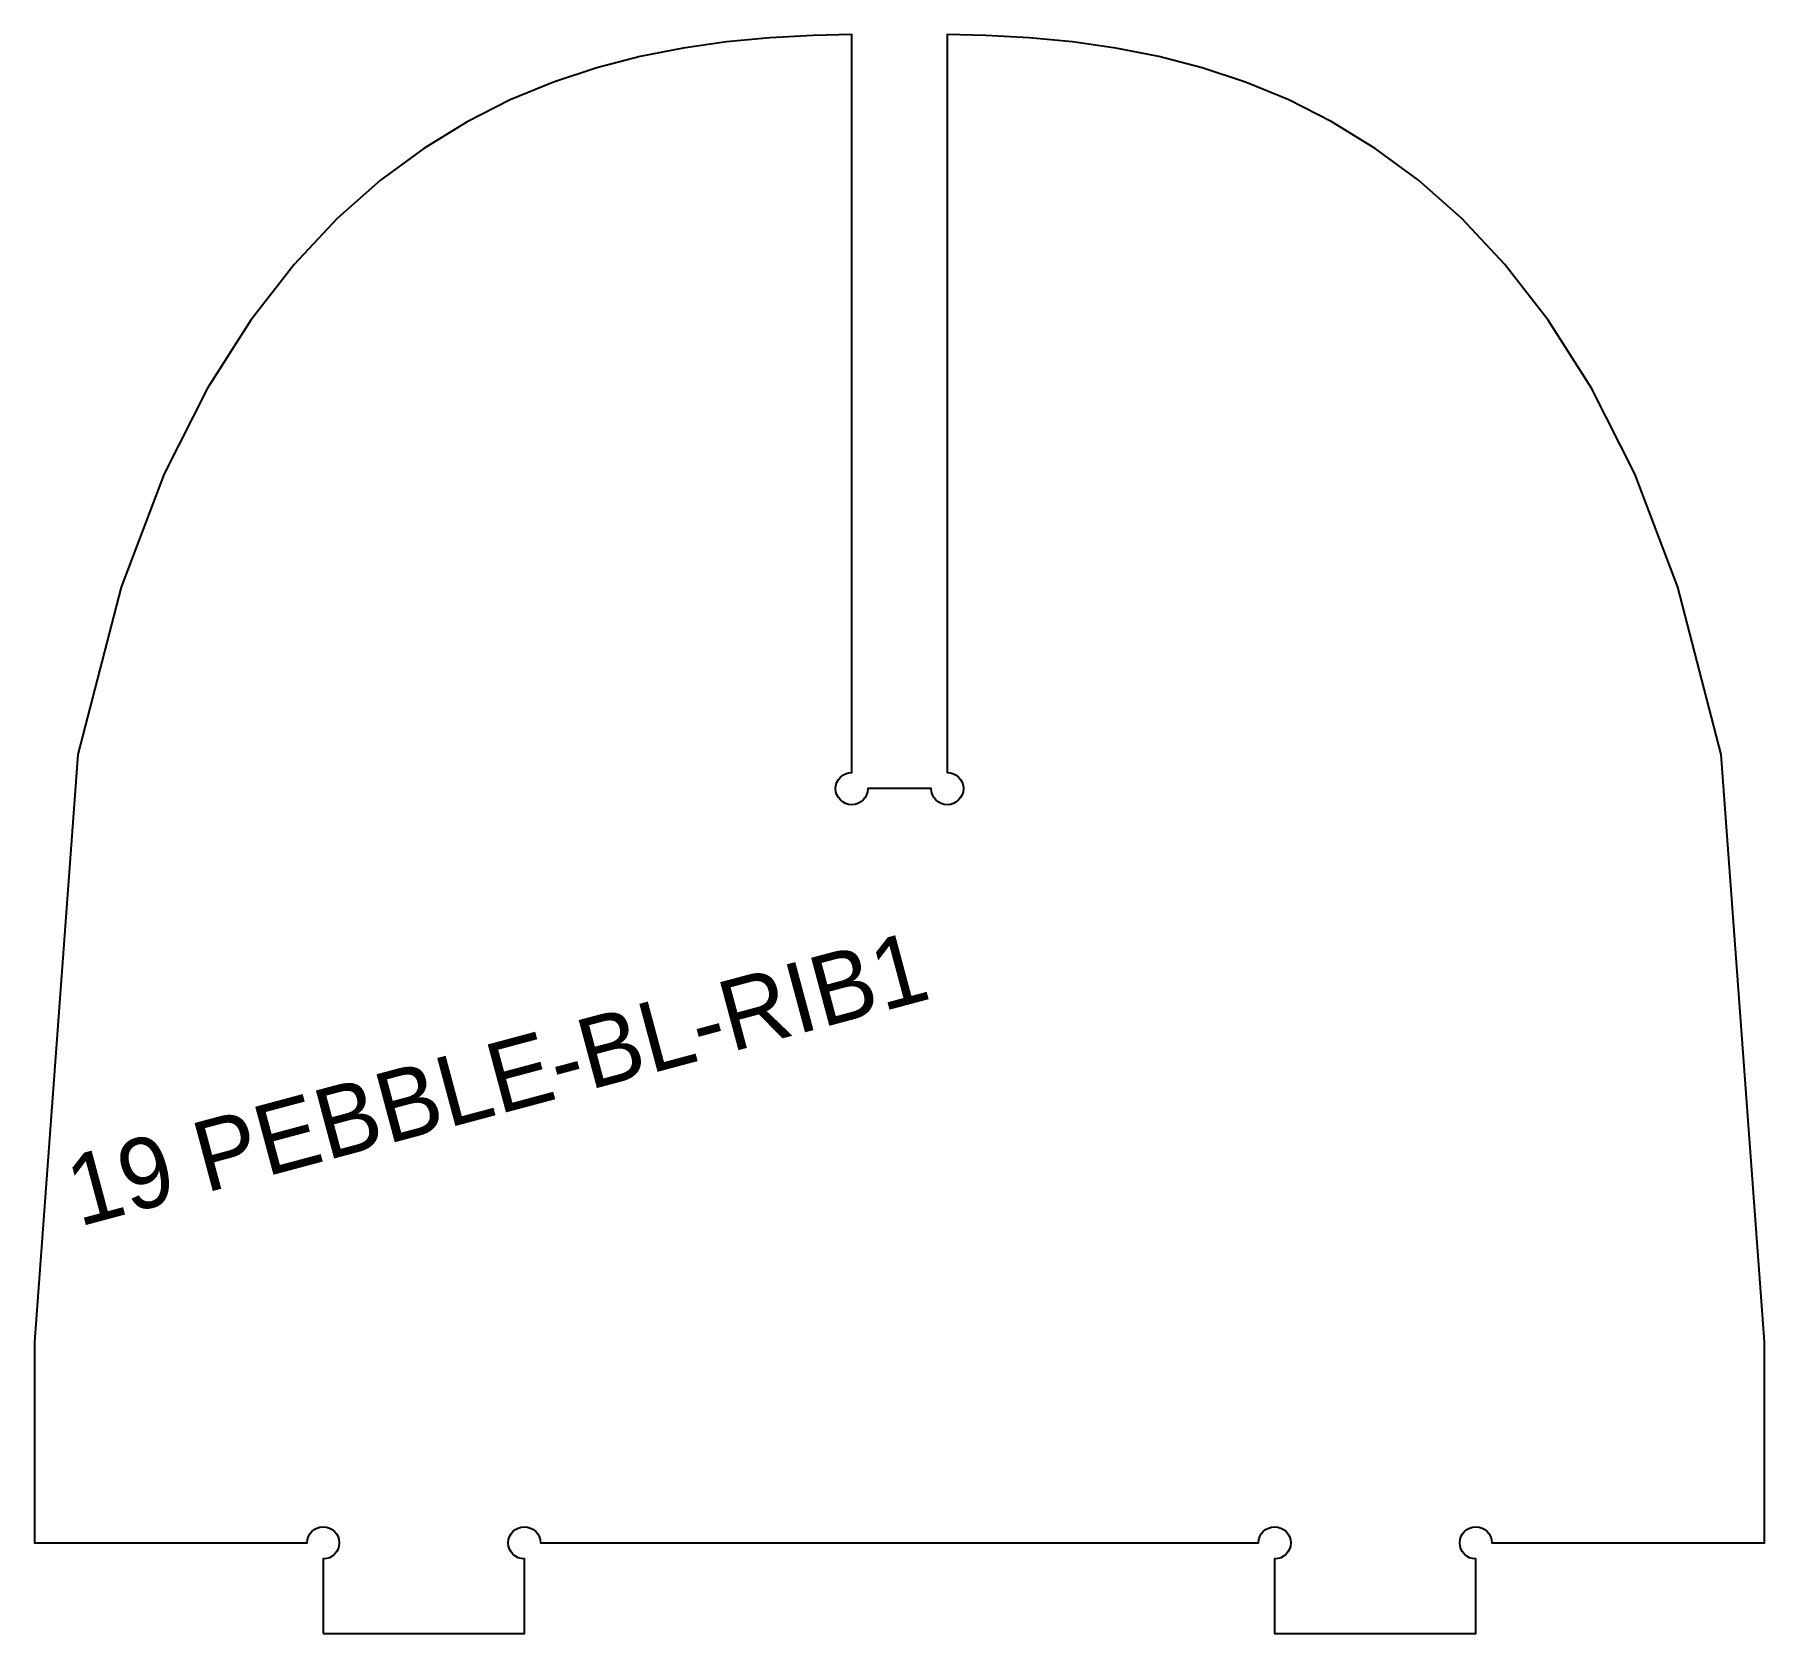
# Model space of a CAD drawing. Header units: millimetres. Extents: x 0 to 344, y 0 to 318.
import ezdxf
from ezdxf.enums import TextEntityAlignment as Align

# ---------------------------------------------------------------- set-up
doc = ezdxf.new("R2010")
doc.units = ezdxf.units.MM
doc.layers.add('CUT', color=1, linetype='Continuous')
doc.layers.add('ENGRAVE-LABEL', color=3, linetype='Continuous')

msp = doc.modelspace()

# ---------------------------------------------------------------- linework, layer by layer
at = {"layer": 'CUT'}
msp.add_lwpolyline([(57.4, 0), (97.4, 0), (97.4, 14.8, -2.41421356), (100.6, 18), (243.4, 18, -2.41421356), (246.6, 14.8), (246.6, 0), (286.6, 0), (286.6, 14.8, -2.41421356), (289.8, 18), (344, 18), (344, 58), (335.4, 174.7975), (326.8, 208.082), (318.2, 230.5958), (309.6, 247.6335), (301, 261.177), (292.4, 272.2238), (283.8, 281.3607), (275.2, 288.9685), (266.6, 295.3119), (258, 300.5856), (249.4, 304.9388), (240.8, 308.4905), (232.2, 311.3392), (223.6, 313.5695), (215, 315.2564), (206.4, 316.4699), (197.8, 317.2776), (189.2, 317.7486), (181.5, 317.9366), (181.5, 171.2, -2.41421356), (178.3, 168), (165.7, 168, -2.41421356), (162.5, 171.2), (162.5, 317.9366), (154.8, 317.7486), (146.2, 317.2776), (137.6, 316.4699), (129, 315.2564), (120.4, 313.5695), (111.8, 311.3392), (103.2, 308.4905), (94.6, 304.9388), (86, 300.5856), (77.4, 295.3119), (68.8, 288.9685), (60.2, 281.3607), (51.6, 272.2238), (43, 261.177), (34.4, 247.6335), (25.8, 230.5958), (17.2, 208.082), (8.6, 174.7975), (0, 58), (0, 18), (54.2, 18, -2.41421356), (57.4, 14.8)], format="xyb", close=True, dxfattribs=at)

# ---------------------------------------------------------------- texts
at = {"layer": 'ENGRAVE-LABEL'}
msp.add_text('19 PEBBLE-BL-RIB1', height=14, rotation=15, dxfattribs=at).set_placement((91.9375, 110.3564), align=Align.MIDDLE_CENTER)

doc.saveas('drawing.dxf')
